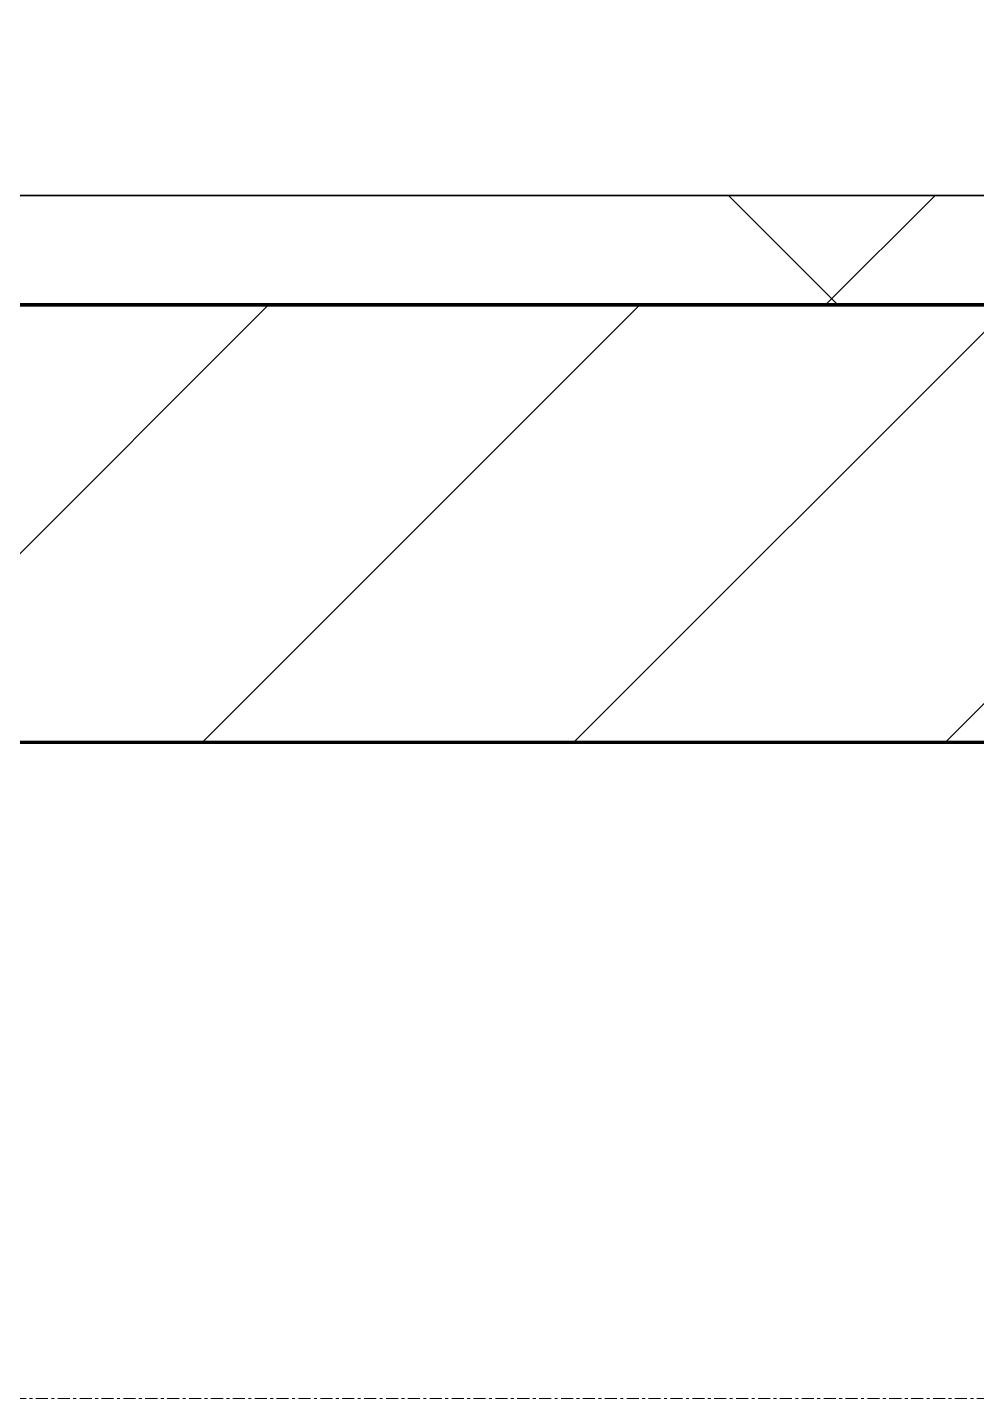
# Model space of a CAD drawing. Header units: millimetres. Extents: x -853432 to -773672, y -18171 to 22484.
# Drawn here: x -810712 to -810278, y -4321 to -3694 of the extents above; entities that cross this region are included whole.
import ezdxf
from ezdxf.xclip import XClip

# ---------------------------------------------------------------- set-up
doc = ezdxf.new("R2010")
doc.units = ezdxf.units.MM
doc.header["$XCLIPFRAME"] = 0
doc.linetypes.add('DPA_Grid _ Level 100', pattern=[10, 5.5, -1.6, 1.3, -1.6])
for name, color, linetype, lineweight in [('A-GLAZ-CURT', 2, 'Continuous', 9), ('A-WALL', 5, 'Continuous', 35), ('A-WALL-FNSH', 2, 'Continuous', 35), ('A-WALL-PATT', 1, 'Continuous', 35), ('S-GRID', 251, 'Continuous', 9)]:
    doc.layers.add(name, color=color, linetype=linetype, lineweight=lineweight)
doc.layers.add('A11_ALU.SOLID SHEET', color=2, linetype='Continuous')

# ---------------------------------------------------------------- blocks, each defined once
blk = doc.blocks.new('*U2464')
at = {"layer": 'S-GRID', "linetype": 'DPA_Grid _ Level 100'}
blk.add_line((57000, -7900), (-16649.52, -7900), dxfattribs=at)
blk = doc.blocks.new('PPLS-PP19_Custom Tile Pattern - Custom Tile Pattern-V127-4251-01 ENLARGED CONCOURSE LEVEL - REFLECTED CEILING PLAN - SHEET 2')
at = {"layer": 'A-GLAZ-CURT'}
for p, q in [((-300, 0), (300, 0)), ((300, 0), (-300, 0)), ((195.99, 0), (213.31, 0)), ((213.31, 0), (195.99, 0)), ((230.06, 0), (300, 0)), ((-300, -50), (300, -50)), ((300, -50), (-300, -50))]:
    blk.add_line(p, q, dxfattribs=at)
for points, knots in [([(9.32, 0), (9.08, 0), (7.65, 0), (2.57, 0), (-12.23, 0), (-25.64, 0), (-40, 0), (-56.24, 0), (-75.59, 0), (-94, 0), (-112.01, 0), (-114.94, 0), (-115.63, 0)], [-2922.926651, -2922.926651, -2922.926651, -2922.926651, -2882.788014, -2720.818881, -2518.50168, -2125.455881, -1792.521578, -1466.981642, -1208.454564, -789.402658, -501.969187, -243.577221, -243.577221, -243.577221, -243.577221]), ([(-84.5, 0), (-76.21, 0), (-62.81, 0), (-54.4, 0), (-48.53, 0), (-30.87, 0), (-23.02, 0), (-15.58, 0)], [-4473.439478, -4473.439478, -4473.439478, -4473.439478, -4008.285538, -3689.699207, -3546.54457, -3315.260113, -2868.163919, -2868.163919, -2868.163919, -2868.163919]), ([(-26.75, 0), (-27.82, 0), (-36.18, 0), (-53.55, 0), (-71.18, 0), (-82.92, 0), (-84.2, 0)], [-8718.362214, -8718.362214, -8718.362214, -8718.362214, -8532.293389, -8073.216054, -7508.296369, -7439.669089, -7439.669089, -7439.669089, -7439.669089]), ([(-83.37, 0), (-82.02, 0), (-66.92, 0), (-42.53, 0), (-12.78, 0), (4.23, 0), (9.64, 0), (10.14, 0), (10.18, 0)], [-4871.544419, -4871.544419, -4871.544419, -4871.544419, -4799.173296, -4065.652676, -3589.737505, -3285.047089, -3066.359526, -3044.715262, -3044.715262, -3044.715262, -3044.715262]), ([(-29.03, 0), (-33.97, 0), (-43.74, 0), (-56.37, 0), (-71.66, 0), (-77.83, 0), (-82.66, 0), (-83.28, 0), (-83.28, 0)], [-2680.714891, -2680.714891, -2680.714891, -2680.714891, -2413.671296, -2161.752162, -2006.592567, -1646.621388, -1424.436217, -1393.971743, -1393.971743, -1393.971743, -1393.971743]), ([(-83.28, 0), (-83.28, 0), (-82.91, 0), (-76.14, 0), (-62.97, 0), (-48.14, 0), (-36.49, 0), (-33.57, 0), (-29.94, 0), (-28.57, 0)], [-1393.4169, -1393.4169, -1393.4169, -1393.4169, -1353.722004, -1274.333717, -1073.56893, -651.549973, -296.515819, -83.513472, 0, 0, 0, 0]), ([(-66.39, 0), (-66.39, 0), (-63.63, 0), (-53.63, 0), (-34.42, 0), (-29.82, 0), (-29.19, 0)], [-2493.31794, -2493.31794, -2493.31794, -2493.31794, -2315.303971, -1809.437387, -963.711516, -666.19313, -666.19313, -666.19313, -666.19313]), ([(-15.82, 0), (-28.51, 0), (-48.62, 0), (-65.77, 0), (-66.37, 0), (-66.38, 0)], [-3664.062215, -3664.062215, -3664.062215, -3664.062215, -2981.410125, -2542.574734, -2498.224237, -2498.224237, -2498.224237, -2498.224237]), ([(76.63, 0), (74.8, 0), (67.65, 0), (53.52, 0), (37, 0), (24.07, 0), (12.82, 0), (-2.9, 0), (-20.62, 0), (-32.81, 0), (-44.85, 0), (-51.43, 0), (-51.79, 0)], [-3095.572228, -3095.572228, -3095.572228, -3095.572228, -2950.589685, -2634.532728, -2313.748533, -2106.613311, -1925.670641, -1617.263037, -1290.787923, -1039.307308, -819.71621, -644.910881, -644.910881, -644.910881, -644.910881]), ([(-36.78, 0), (-32.43, 0), (-19.22, 0), (8.83, 0), (43.36, 0), (70.92, 0), (82.12, 0), (83.66, 0)], [-6191.144455, -6191.144455, -6191.144455, -6191.144455, -5862.463379, -5340.621928, -4573.028122, -4094.177415, -3869.465285, -3869.465285, -3869.465285, -3869.465285]), ([(-36.29, 0), (-36.29, 0), (-34.66, 0), (-28.88, 0), (-26.95, 0), (-26.54, 0)], [-9150.272121, -9150.272121, -9150.272121, -9150.272121, -9057.163041, -8919.836787, -8834.607043, -8834.607043, -8834.607043, -8834.607043]), ([(-16, 0), (-18.2, 0), (-25.71, 0), (-34.76, 0), (-36.04, 0)], [-9532.07602, -9532.07602, -9532.07602, -9532.07602, -9424.652049, -9182.880979, -9182.880979, -9182.880979, -9182.880979]), ([(-33.34, 0), (-33.34, 0), (-32.93, 0), (-31.16, 0), (-30.52, 0)], [-2415.024266, -2415.024266, -2415.024266, -2415.024266, -2357.633367, -2323.618664, -2323.618664, -2323.618664, -2323.618664]), ([(70.61, 0), (66.16, 0), (55.8, 0), (39.61, 0), (24.74, 0), (2.64, 0), (-17.84, 0), (-30.57, 0), (-31.82, 0), (-32, 0)], [-4647.237329, -4647.237329, -4647.237329, -4647.237329, -4326.416877, -4098.545751, -3766.694881, -3333.063701, -2994.501669, -2698.150104, -2614.070998, -2614.070998, -2614.070998, -2614.070998]), ([(-30.76, 0), (-30.73, 0), (-29.99, 0), (-23.58, 0), (-16.01, 0), (-15.58, 0)], [-54176.191683, -54176.191683, -54176.191683, -54176.191683, -54157.274271, -53749.15266, -53725.135789, -53725.135789, -53725.135789, -53725.135789]), ([(-30.52, 0), (-27.11, 0), (-22.74, 0), (-17.54, 0), (-15.57, 0)], [-2323.618664, -2323.618664, -2323.618664, -2323.618664, -2142.497158, -2037.266372, -2037.266372, -2037.266372, -2037.266372]), ([(-15.78, 0), (-16.72, 0), (-19.75, 0), (-25.97, 0), (-29.52, 0), (-30.21, 0)], [-54978.391886, -54978.391886, -54978.391886, -54978.391886, -54789.006179, -54461.685999, -54290.791712, -54290.791712, -54290.791712, -54290.791712]), ([(8.33, 0), (8.19, 0), (7.18, 0), (0.32, 0), (-13.89, 0), (-24.92, 0), (-29.03, 0)], [-3574.286521, -3574.286521, -3574.286521, -3574.286521, -3526.962355, -3285.499107, -2903.012179, -2680.714891, -2680.714891, -2680.714891, -2680.714891]), ([(-28.98, 0), (-28.66, 0), (-27.39, 0), (-24.45, 0), (-22.56, 0)], [-166.548282, -166.548282, -166.548282, -166.548282, -102.06493, 0, 0, 0, 0]), ([(-28.57, 0), (-26.93, 0), (-20.29, 0), (-11.45, 0), (2.08, 0), (13.15, 0), (21.24, 0), (24.62, 0), (24.72, 0), (24.72, 0)], [-5361.429781, -5361.429781, -5361.429781, -5361.429781, -5261.36855, -5050.479954, -4785.90057, -4596.498881, -4445.288762, -4384.376941, -4376.041937, -4376.041937, -4376.041937, -4376.041937]), ([(31.18, 0), (25.97, 0), (11.99, 0), (-3.81, 0), (-14.14, 0), (-15.57, 0)], [-4496.803627, -4496.803627, -4496.803627, -4496.803627, -4222.080604, -3745.412743, -3668.653582, -3668.653582, -3668.653582, -3668.653582]), ([(30.82, 0), (29.27, 0), (20.14, 0), (5.38, 0), (-8.55, 0), (-15.54, 0)], [-10462.034656, -10462.034656, -10462.034656, -10462.034656, -10363.088938, -9884.23066, -9539.641462, -9539.641462, -9539.641462, -9539.641462]), ([(-15.47, 0), (-14.7, 0), (-11.36, 0), (-7.66, 0), (-6.6, 0), (-6.44, 0)], [-56344.022017, -56344.022017, -56344.022017, -56344.022017, -56303.229861, -56166.290093, -56124.392176, -56124.392176, -56124.392176, -56124.392176]), ([(-15.39, 0), (-8.27, 0), (8.61, 0), (15.02, 0), (22.91, 0), (31, 0), (39.04, 0), (48.06, 0), (52.47, 0), (53.44, 0)], [-2864.387349, -2864.387349, -2864.387349, -2864.387349, -2439.246196, -2084.094819, -1956.422387, -1818.904206, -1645.594513, -1443.202566, -1381.000278, -1381.000278, -1381.000278, -1381.000278]), ([(-15.34, 0), (-9.38, 0), (7.66, 0), (22.06, 0), (37.44, 0), (45.28, 0), (51.28, 0), (53.41, 0)], [-2033.166331, -2033.166331, -2033.166331, -2033.166331, -1716.209403, -1206.526904, -1089.329421, -901.315459, -786.934641, -786.934641, -786.934641, -786.934641]), ([(-15.19, 0), (-13.07, 0), (7.48, 0), (42.82, 0), (88.72, 0), (120.63, 0), (138.28, 0), (138.53, 0)], [-461.142613, -461.142613, -461.142613, -461.142613, -429.606584, -390.253598, -346.313304, -291.370682, -290.5735, -290.5735, -290.5735, -290.5735]), ([(-6.54, 0), (-6.73, 0), (-7.2, 0), (-7.6, 0), (-7.79, 0)], [-56009.792147, -56009.792147, -56009.792147, -56009.792147, -55949.290093, -55895.192118, -55895.192118, -55895.192118, -55895.192118]), ([(-2.63, 0), (-2.47, 0), (-1.22, 0), (4.92, 0), (15.97, 0), (22.54, 0), (24.49, 0)], [-226.825321, -226.825321, -226.825321, -226.825321, -220.269177, -206.416616, -198.214427, -187.717507, -187.717507, -187.717507, -187.717507]), ([(103.09, 0), (101.08, 0), (86.31, 0), (63.34, 0), (35.84, 0), (12, 0), (3.08, 0), (-1.67, 0), (-2.25, 0)], [-375.435014, -375.435014, -375.435014, -375.435014, -369.147452, -330.153101, -307.516438, -285.83788, -246.234814, -234.646884, -234.646884, -234.646884, -234.646884]), ([(24.69, 0), (24.54, 0), (20.99, 0), (15.48, 0), (10.8, 0), (9.63, 0)], [-4368.572414, -4368.572414, -4368.572414, -4368.572414, -4306.476363, -4080.000647, -3772.857994, -3772.857994, -3772.857994, -3772.857994]), ([(18.16, 0), (19.15, 0), (24.25, 0), (25.66, 0), (26.12, 0)], [-5700.113719, -5700.113719, -5700.113719, -5700.113719, -5554.232259, -5302.431367, -5302.431367, -5302.431367, -5302.431367]), ([(114.39, 0), (114.2, 0), (112.08, 0), (105.42, 0), (92.38, 0), (85.59, 0), (74.4, 0), (62.26, 0), (51.85, 0), (43.81, 0), (29.53, 0), (20.67, 0), (18.85, 0), (18.16, 0)], [-8148.58938, -8148.58938, -8148.58938, -8148.58938, -8105.191388, -7723.759874, -7531.75727, -7135.649961, -6924.452779, -6738.82075, -6548.303034, -6314.283804, -6135.05769, -5972.647715, -5832.674503, -5832.674503, -5832.674503, -5832.674503]), ([(27.44, 0), (27.9, 0), (29.54, 0), (38.07, 0), (53.39, 0), (71.67, 0), (84.83, 0), (86.01, 0), (92.51, 0), (94.33, 0)], [-5037.309798, -5037.309798, -5037.309798, -5037.309798, -4887.603822, -4705.298446, -4353.683244, -3960.84581, -3759.045785, -3336.541051, -2783.776468, -2783.776468, -2783.776468, -2783.776468]), ([(27.89, 0), (29.09, 0), (33.4, 0), (44.02, 0), (51.42, 0), (53.38, 0)], [-147.777612, -147.777612, -147.777612, -147.777612, -135.792042, -118.513713, -112.411797, -112.411797, -112.411797, -112.411797]), ([(53.18, 0), (53.06, 0), (52.22, 0), (44.99, 0), (36.46, 0), (30.82, 0)], [-622.740158, -622.740158, -622.740158, -622.740158, -566.066452, -360.610861, 0, 0, 0, 0]), ([(136.44, 0), (121.66, 0), (86.93, 0), (51.16, 0), (31.18, 0)], [-106.750556, -106.750556, -106.750556, -106.750556, -59.610984, 0, 0, 0, 0]), ([(121.6, 0), (116.45, 0), (100.43, 0), (76.86, 0), (57.82, 0), (46.51, 0), (41.18, 0), (36.02, 0), (35.54, 0), (35.54, 0)], [-425.296832, -425.296832, -425.296832, -425.296832, -401.860199, -357.622665, -341.267687, -334.000314, -326.15566, -319.318397, -317.489778, -317.489778, -317.489778, -317.489778]), ([(36.29, 0), (37.77, 0), (48.82, 0), (64.79, 0), (95.42, 0), (114.71, 0), (122.3, 0)], [-314.598523, -314.598523, -314.598523, -314.598523, -305.899624, -287.17622, -249.500363, -196.520326, -196.520326, -196.520326, -196.520326]), ([(61.47, 0), (61.47, 0), (61.21, 0), (54.61, 0), (53.71, 0), (53.56, 0)], [-1113.311073, -1113.311073, -1113.311073, -1113.311073, -1096.402191, -891.204116, -747.28819, -747.28819, -747.28819, -747.28819]), ([(53.94, 0), (58.42, 0), (74.33, 0), (100.57, 0), (116.36, 0), (128.63, 0), (128.95, 0)], [-111.831706, -111.831706, -111.831706, -111.831706, -97.899267, -63.759246, -39.050993, -35.895543, -35.895543, -35.895543, -35.895543]), ([(53.95, 0), (56.11, 0), (59.33, 0), (61.34, 0), (61.45, 0)], [-1370.028348, -1370.028348, -1370.028348, -1370.028348, -1228.752106, -1120.932285, -1120.932285, -1120.932285, -1120.932285]), ([(54.09, 0), (54.49, 0), (59.54, 0), (64.47, 0), (72.74, 0), (75.22, 0), (76.03, 0), (76.21, 0)], [-774.539555, -774.539555, -774.539555, -774.539555, -753.071572, -495.328968, -421.953223, -334.951786, -290.452333, -290.452333, -290.452333, -290.452333]), ([(76.22, 0), (75.58, 0), (73.64, 0), (71.05, 0), (70.61, 0)], [-193.634889, -193.634889, -193.634889, -193.634889, -31.537676, 0, 0, 0, 0]), ([(94.4, 0), (94.4, 0), (94.64, 0), (99.11, 0), (108.97, 0), (120.79, 0), (139.94, 0), (163.31, 0), (182.84, 0), (190.42, 0), (191.4, 0)], [-2348.345796, -2348.345796, -2348.345796, -2348.345796, -2310.419338, -2233.599744, -2052.234781, -1843.028543, -1530.39897, -1095.004608, -529.74427, -429.862672, -429.862672, -429.862672, -429.862672]), ([(122.18, 0), (122, 0), (120.6, 0), (114.96, 0), (108.04, 0), (103.09, 0)], [-23.963937, -23.963937, -23.963937, -23.963937, -22.807238, -15.488593, 0, 0, 0, 0]), ([(157.9, 0), (156.77, 0), (151.67, 0), (143.29, 0), (134.04, 0), (126.24, 0), (118.6, 0), (114.23, 0), (111.98, 0), (105.66, 0), (105.23, 0), (105.23, 0)], [-10292.955006, -10292.955006, -10292.955006, -10292.955006, -10098.273015, -9847.788484, -9677.714971, -9567.007022, -9453.21225, -9220.200448, -9012.77275, -8966.157302, -8929.495943, -8929.495943, -8929.495943, -8929.495943]), ([(105.26, 0), (105.52, 0), (111.01, 0), (112.65, 0), (113.59, 0)], [-8920.561005, -8920.561005, -8920.561005, -8920.561005, -8814.835624, -8577.462505, -8577.462505, -8577.462505, -8577.462505]), ([(122.33, 0), (122.57, 0), (128.8, 0), (132.42, 0), (134.6, 0)], [-196.457745, -196.457745, -196.457745, -196.457745, -194.761443, -152.241002, -152.241002, -152.241002, -152.241002]), ([(129.02, 0), (129.02, 0), (124.95, 0), (123.46, 0), (122.33, 0)], [-35.386604, -35.386604, -35.386604, -35.386604, -31.430235, -24.264244, -24.264244, -24.264244, -24.264244]), ([(168.37, 0), (167.68, 0), (162.47, 0), (149.7, 0), (129.36, 0), (122.34, 0)], [-543.375029, -543.375029, -543.375029, -543.375029, -530.793311, -458.593899, -426.424302, -426.424302, -426.424302, -426.424302]), ([(128.58, 0), (128.8, 0), (130.16, 0), (139.26, 0), (152.67, 0), (161.24, 0), (162.19, 0), (162.75, 0)], [-633.326174, -633.326174, -633.326174, -633.326174, -627.736123, -618.981161, -602.094757, -592.980799, -581.414464, -581.414464, -581.414464, -581.414464]), ([(137.1, 0), (136, 0), (133.64, 0), (129.87, 0), (129.11, 0)], [-670.405967, -670.405967, -670.405967, -670.405967, -651.020627, -640.742133, -640.742133, -640.742133, -640.742133]), ([(190.71, 0), (188.01, 0), (182.03, 0), (171, 0), (161.95, 0), (161.28, 0), (158.35, 0), (157.85, 0), (157.77, 0)], [-11493.799757, -11493.799757, -11493.799757, -11493.799757, -11105.624034, -10839.086983, -10768.332124, -10666.779182, -10580.760289, -10550.278881, -10550.278881, -10550.278881, -10550.278881]), ([(300, 0), (286.53, 0), (254.22, 0), (207.11, 0), (177.41, 0), (159.34, 0), (158.33, 0), (158.3, 0)], [-285.253232, -285.253232, -285.253232, -285.253232, -244.693688, -187.987675, -143.776725, -129.632772, -123.352749, -123.352749, -123.352749, -123.352749]), ([(159.07, 0), (159.13, 0), (160.84, 0), (165.21, 0), (174.15, 0), (183.15, 0), (190.59, 0), (191.19, 0)], [-115.643202, -115.643202, -115.643202, -115.643202, -114.681583, -87.660824, -65.295536, -41.623857, -39.594799, -39.594799, -39.594799, -39.594799]), ([(162.75, 0), (165.4, 0), (170.91, 0), (172.61, 0), (172.61, 0)], [-111.264224, -111.264224, -111.264224, -111.264224, -56.742688, -19.085662, -19.085662, -19.085662, -19.085662]), ([(247.1, 0), (246.76, 0), (245.04, 0), (238.34, 0), (226.56, 0), (221.1, 0), (200.27, 0), (182.99, 0), (174.27, 0), (169.67, 0), (168.99, 0)], [-9649.085549, -9649.085549, -9649.085549, -9649.085549, -9581.591397, -9406.094246, -9221.510254, -9016.44624, -8717.832359, -8253.978395, -8152.463617, -8069.855175, -8069.855175, -8069.855175, -8069.855175]), ([(190.28, 0), (189.13, 0), (182.21, 0), (175.3, 0), (169.49, 0)], [-166.342806, -166.342806, -166.342806, -166.342806, -162.427601, -142.916156, -142.916156, -142.916156, -142.916156]), ([(171.51, 0), (176.48, 0), (193.23, 0), (201.73, 0), (208.81, 0), (213.9, 0), (241.96, 0), (266.73, 0), (281.71, 0), (291.71, 0), (296.52, 0), (297.86, 0), (298.09, 0)], [-7971.819559, -7971.819559, -7971.819559, -7971.819559, -7784.112253, -7606.717214, -7289.299508, -7042.621073, -6582.165592, -6068.460911, -5766.029927, -5566.724884, -5280.360606, -5199.253518, -5199.253518, -5199.253518, -5199.253518]), ([(172.07, 0), (177.66, 0), (183.75, 0), (189.94, 0), (190.38, 0)], [-255.364076, -255.364076, -255.364076, -255.364076, -237.955587, -236.622756, -236.622756, -236.622756, -236.622756]), ([(191.28, 0), (195.16, 0), (201.57, 0), (207.47, 0), (213.96, 0), (215.11, 0)], [-235.717961, -235.717961, -235.717961, -235.717961, -223.92608, -215.862851, -208.75215, -208.75215, -208.75215, -208.75215]), ([(215.22, 0), (214.62, 0), (210.55, 0), (204.79, 0), (196.2, 0), (191.28, 0)], [-203.825446, -203.825446, -203.825446, -203.825446, -198.527383, -184.406837, -167.489067, -167.489067, -167.489067, -167.489067]), ([(192.13, 0), (196.39, 0), (209.6, 0), (219.42, 0), (230.06, 0)], [-38.547734, -38.547734, -38.547734, -38.547734, -24.459831, 0, 0, 0, 0]), ([(192.31, 0), (193.21, 0), (194.15, 0), (194.69, 0), (194.79, 0)], [-397.682353, -397.682353, -397.682353, -397.682353, -295.064701, -265.121568, -265.121568, -265.121568, -265.121568]), ([(300, 0), (288.22, 0), (262, 0), (230.43, 0), (219.94, 0), (219.02, 0)], [-12528.858583, -12528.858583, -12528.858583, -12528.858583, -11905.454923, -11162.864862, -10856.732305, -10856.732305, -10856.732305, -10856.732305]), ([(219.9, 0), (220.86, 0), (227.84, 0), (242.06, 0), (246.54, 0), (246.96, 0)], [-10670.940496, -10670.940496, -10670.940496, -10670.940496, -10511.382485, -9925.173265, -9834.877357, -9834.877357, -9834.877357, -9834.877357]), ([(284.76, 0), (284.76, 0), (285.09, 0), (287.47, 0), (293.59, 0), (297.76, 0), (300, 0)], [-4110.630118, -4110.630118, -4110.630118, -4110.630118, -4053.389046, -3959.664717, -3862.421465, -3746.95702, -3746.95702, -3746.95702, -3746.95702]), ([(297.38, 0), (295.84, 0), (291.62, 0), (285.38, 0), (284.87, 0)], [-4803.172655, -4803.172655, -4803.172655, -4803.172655, -4358.271401, -4143.037883, -4143.037883, -4143.037883, -4143.037883])]:
    blk.add_open_spline(points, degree=3, knots=knots, dxfattribs=at)
for points in [[(-22.56, 0), (-20.44, 0), (-18.2, 0), (-16.02, 0)], [(-13, 0), (-13.69, 0), (-14.51, 0), (-15.54, 0)], [(24.49, 0), (25.23, 0), (25.72, 0), (26.04, 0)], [(80.35, 0), (79.57, 0), (78.27, 0), (76.63, 0)], [(84.06, 0), (83.48, 0), (82.41, 0), (81.72, 0)], [(168.74, 0), (168.74, 0), (169.81, 0), (171.51, 0)], [(193.8, 0), (193.39, 0), (192.91, 0), (192.39, 0)], [(195.11, 0), (194.91, 0), (194.44, 0), (193.8, 0)]]:
    blk.add_open_spline(points, degree=3, dxfattribs=at)
blk = doc.blocks.new('PPLS-PP19_Custom Tile Pattern - Custom Tile Pattern-V128-4251-01 ENLARGED CONCOURSE LEVEL - REFLECTED CEILING PLAN - SHEET 2')
at = {"layer": 'A-GLAZ-CURT'}
for p, q in [((-300, 0), (300, 0)), ((300, 0), (-300, 0)), ((-293.07, 0), (-275.75, 0)), ((-275.75, 0), (-293.07, 0)), ((-222.32, 0), (-205, 0)), ((-205, 0), (-222.32, 0)), ((-300, -50), (300, -50)), ((300, -50), (-300, -50))]:
    blk.add_line(p, q, dxfattribs=at)
at = {"layer": 'A-GLAZ-CURT', "flags": 128}
for points in [[(-300, 0), (-291.56, 0), (-283.3, 0), (-275.2, 0), (-267.26, 0), (-259.45, 0), (-251.77, 0), (-244.2, 0), (-236.74, 0), (-229.36, 0), (-222.06, 0), (-214.83, 0), (-207.71, 0), (-201.89, 0)], [(-202.58, 0), (-209.04, 0), (-215.73, 0), (-222.63, 0), (-229.72, 0), (-236.97, 0), (-244.39, 0), (-251.96, 0), (-259.67, 0), (-267.51, 0), (-275.48, 0), (-283.55, 0), (-291.73, 0), (-300, 0)], [(-125.17, 0), (-128.55, 0), (-134.16, 0), (-140.03, 0), (-145.5, 0), (-150.63, 0), (-155.53, 0), (-160.27, 0), (-164.95, 0), (-169.65, 0), (-174.47, 0), (-179.49, 0), (-184.81, 0), (-190.44, 0), (-196.37, 0), (-201.89, 0)], [(-200.76, 0), (-194.02, 0), (-187.54, 0), (-181.38, 0), (-175.58, 0), (-170.25, 0), (-165.64, 0), (-162.01, 0), (-159.53, 0), (-157.46, 0), (-154.52, 0), (-149.42, 0), (-141.84, 0), (-132.94, 0)]]:
    blk.add_lwpolyline(points, dxfattribs=at)
at = {"layer": 'A-GLAZ-CURT'}
for points, knots in [([(-300, 0), (-284.65, 0), (-248.39, 0), (-218.08, 0), (-201.89, 0)], [-5323.127839, -5323.127839, -5323.127839, -5323.127839, -4502.809032, -3345.231881, -3345.231881, -3345.231881, -3345.231881]), ([(-132.96, 0), (-133.58, 0), (-157.06, 0), (-202.69, 0), (-262.56, 0), (-294.48, 0), (-300, 0)], [-17191.529923, -17191.529923, -17191.529923, -17191.529923, -17136.203329, -15131.813646, -13729.592194, -13439.944408, -13439.944408, -13439.944408, -13439.944408]), ([(-201.97, 0), (-203.17, 0), (-215.17, 0), (-232.01, 0), (-255.22, 0), (-262.59, 0), (-264.9, 0), (-265.4, 0)], [-1461.041718, -1461.041718, -1461.041718, -1461.041718, -1400.429864, -858.079193, -543.655514, -208.940337, 0, 0, 0, 0]), ([(-258.6, 0), (-257.91, 0), (-254.26, 0), (-241.25, 0), (-225.99, 0), (-213.1, 0), (-205.94, 0), (-202.5, 0), (-202.15, 0)], [-5722.54675, -5722.54675, -5722.54675, -5722.54675, -5657.471696, -5413.335975, -5017.494783, -4832.723979, -4666.091899, -4647.168838, -4647.168838, -4647.168838, -4647.168838]), ([(-133.82, 0), (-135.51, 0), (-137.8, 0), (-149.31, 0), (-162.01, 0), (-177.91, 0), (-199.46, 0), (-216.65, 0), (-231.26, 0), (-233.46, 0), (-234, 0)], [-2731.647847, -2731.647847, -2731.647847, -2731.647847, -2418.507304, -2308.929706, -2113.765672, -1763.376603, -1422.553702, -978.033455, -846.069444, -682.911962, -682.911962, -682.911962, -682.911962]), ([(-233.49, 0), (-233.44, 0), (-232.38, 0), (-230.74, 0), (-225.3, 0), (-223.63, 0)], [-455.274641, -455.274641, -455.274641, -455.274641, -440.605512, -119.536984, 0, 0, 0, 0]), ([(-223.63, 0), (-219.39, 0), (-212, 0), (-204.76, 0), (-202.92, 0)], [-5463.295695, -5463.295695, -5463.295695, -5463.295695, -5161.076232, -5058.607125, -5058.607125, -5058.607125, -5058.607125]), ([(-201.9, 0), (-196.5, 0), (-185.4, 0), (-171.77, 0), (-158.7, 0), (-157.22, 0)], [-4642.669475, -4642.669475, -4642.669475, -4642.669475, -4349.945572, -4000.813434, -3840.635403, -3840.635403, -3840.635403, -3840.635403]), ([(-137.88, 0), (-140.56, 0), (-147.66, 0), (-147.69, 0), (-158.72, 0), (-174.02, 0), (-184.74, 0), (-196.07, 0), (-201.9, 0)], [-3187.727384, -3187.727384, -3187.727384, -3187.727384, -2919.378265, -2477.344047, -2237.412286, -2029.680487, -1755.085331, -1462.155302, -1462.155302, -1462.155302, -1462.155302]), ([(-201.9, 0), (-196.52, 0), (-186.23, 0), (-169.02, 0), (-152.12, 0), (-136.84, 0), (-127.33, 0), (-124.19, 0), (-123.43, 0), (-123.28, 0)], [-5039.596604, -5039.596604, -5039.596604, -5039.596604, -4739.070012, -4465.409639, -4149.119819, -3839.893365, -3647.167523, -3488.92562, -3439.852845, -3439.852845, -3439.852845, -3439.852845]), ([(-201.12, 0), (-192.39, 0), (-161.62, 0), (-129.95, 0), (-110.8, 0), (-99.5, 0), (-91.46, 0)], [-3326.954899, -3326.954899, -3326.954899, -3326.954899, -2700.551212, -1002.059161, -460.363443, 0, 0, 0, 0])]:
    blk.add_open_spline(points, degree=3, knots=knots, dxfattribs=at)
blk = doc.blocks.new('*U634')
at = {"layer": 'A-GLAZ-CURT'}
for name, p in [('PPLS-PP19_Custom Tile Pattern - Custom Tile Pattern-V127-4251-01 ENLARGED CONCOURSE LEVEL - REFLECTED CEILING PLAN - SHEET 2', (25202.37, -7350)), ('PPLS-PP19_Custom Tile Pattern - Custom Tile Pattern-V128-4251-01 ENLARGED CONCOURSE LEVEL - REFLECTED CEILING PLAN - SHEET 2', (25802.37, -7350))]:
    blk.add_blockref(name, p, dxfattribs=at)
blk = doc.blocks.new('*U1213')
blk.add_lwpolyline([(22690, -750), (19166.45, -750), (19116.45, -700), (18966.44, -550), (-101025.39, -550), (-101025.39, -6704.96), (-96300, -6704.96), (-96300, -7350), (-94497.63, -7350), (17250, -7350), (17250, -6849.96), (18300, -6849.96), (22690, -6849.96)], close=True)

msp = doc.modelspace()

# ---------------------------------------------------------------- block references
at = {"layer": 'A11_ALU.SOLID SHEET'}
ref = msp.add_blockref('*U1213', (-744682.37, 3579.02), dxfattribs=at)
XClip(ref).set_block_clipping_path([(-104690.1238047112, -9620.0029952966), (-34092.6543255156, 14392.9971737705)])

# ---------------------------------------------------------------- next in the draw order: hatches: boundary and pattern name
at = {"layer": 'A-WALL-PATT', "lineweight": 9}
h = msp.add_hatch(dxfattribs=at)
h.set_pattern_fill('FP_4', color=256, style=0, pattern_type=2)
h.set_pattern_definition([(45, (0, 0), (-212.13203, 212.13203), []), (135, (0, 0), (-212.13203, -212.13203), [])])
h.paths.add_polyline_path([(-779464.45, -3820.98), (-778775.03, -3820.98), (-778775.03, -3770.98), (-827933.88, -3770.98), (-828045.79, -3820.98), (-779602.34, -3820.98)])
h.paths.add_polyline_path([(-828965.42, -3820.98), (-828156.1, -3820.98), (-828044.19, -3770.98), (-841032.37, -3770.98), (-841032.37, -3820.98), (-829103.3, -3820.98)])
h = msp.add_hatch(dxfattribs=at)
h.set_pattern_fill('FP_2', color=256, style=0, pattern_type=2)
h.set_pattern_definition([(45, (0, 0), (-84.852814, 84.852814), [])])
h.paths.add_polyline_path([(-779326.57, -4020.98), (-778775.03, -4020.98), (-778775.03, -3820.98), (-828045.79, -3820.98), (-828336.65, -3950.93), (-828355, -3909.85), (-828156.1, -3820.98), (-841232.37, -3820.98), (-841232.37, -4020.98), (-779878.11, -4020.98)])
h.paths.add_polyline_path([(-828280, -3860.98), (-828285, -3859.64), (-828288.66, -3855.98), (-828289.66, -3848.39), (-828287.07, -3844.76), (-828282.59, -3841.32), (-828280, -3840.98), (-828272.93, -3843.91), (-828270.34, -3848.39), (-828270.34, -3851.81), (-828272.93, -3858.05), (-828279.18, -3860.64)])

# ---------------------------------------------------------------- next in the draw order: linework, layer by layer
at = {"layer": 'A-WALL', "color": 7, "lineweight": 70}
for p, q in [((-812780, -3820.98), (-810380, -3820.98)), ((-810380, -3820.98), (-812780, -3820.98)), ((-810380, -3820.98), (-809180, -3820.98)), ((-809180, -3820.98), (-810380, -3820.98)), ((-810380, -4020.98), (-812780, -4020.98)), ((-809180, -4020.98), (-810380, -4020.98))]:
    msp.add_line(p, q, dxfattribs=at)
at = {"layer": 'A-WALL-FNSH', "color": 250}
for p, q in [((-812780, -3770.98), (-810380, -3770.98)), ((-810380, -3770.98), (-809180, -3770.98))]:
    msp.add_line(p, q, dxfattribs=at)

# ---------------------------------------------------------------- next in the draw order: block references
for name in ['*U2464', '*U634']:
    msp.add_blockref(name, (-835882.37, 3579.02))

doc.saveas('drawing.dxf')
